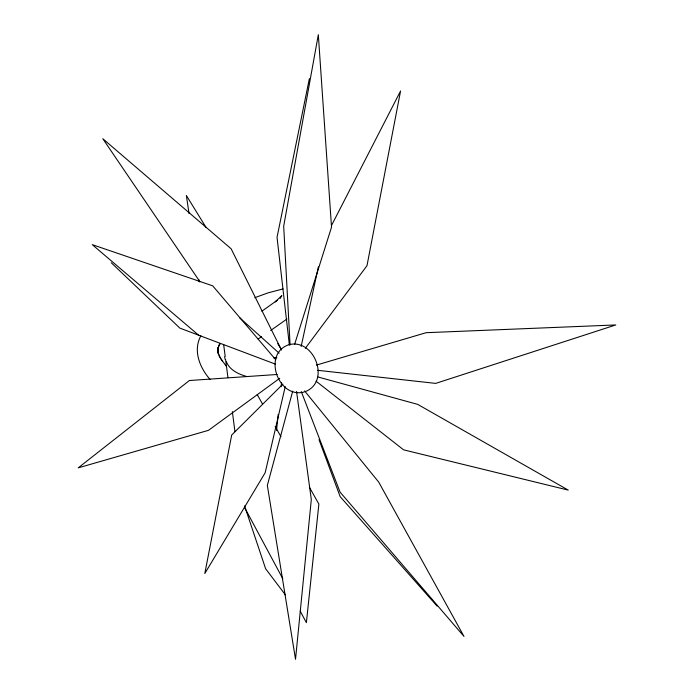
<?xml version="1.0" encoding="UTF-8"?>
<svg xmlns="http://www.w3.org/2000/svg" width="694" height="694" viewBox="0 0 694 694"><rect width="100%" height="100%" fill="white"/><g stroke="black" fill="none" stroke-linecap="round" stroke-linejoin="round"><path stroke-width="1.04" d="M276.524 430.401L278.216 414.387M281.148 386.636L281.591 382.359M218.168 347.451L217.76 351.971L217.682 349.325L218.671 354.886L217.907 352.387L220.44 358.069M309.368 78.622L277.036 237.322L289.363 345.039M301.179 346.401L318.373 266.834M285.251 386.619L265.16 472.753L204.808 573.513L231.692 435.034L282.9 384.12M218.116 347.416L217.708 349.134L219.807 343.886L218.549 346.185L220.18 343.625M292.721 391.095L267.337 485.401L295.523 659.3L311.311 499.498L296.546 391.399M294.594 344.424L331.524 227.155L318.32 34.7L283.69 226.175L290.075 344.996M280.194 298.481L281.816 295.609L275.24 301.907L277.184 300.302L261.924 311.181M200.896 335.775C192.724 350.47 199.811 367.933 210.143 379.505M331.628 225.255L400.577 90.983L366.979 265.724L305.334 348.275M286.934 319.023L270.703 330.457M279.743 378.273L208.469 430.332L78.214 467.869L189.393 380.529L277.184 374.474M258.142 339.036L261.482 336.711M305.542 391.529C330.899 381.336 314.252 337.848 288.704 344.771C262.254 353.767 278.042 399.059 304.224 391.997M254.837 297.683L268.153 292.833L283.039 288.921M316.325 365.105L426.133 332.695L615.786 324.948L435.702 383.392L317.713 370.31M273.809 357.913L276.923 357.818M317.999 376.981L417.701 404.376L568.239 490.111L403.578 449.825L316.048 381.206M246.474 376.426C238.458 374.161 229.653 370.076 226.374 361.808M111.24 262.74L179.867 328.123L275.362 364.107M199.091 335.592L92.25 244.644L212.694 285.841L275.778 359.787M239.404 317.531L279.109 353.185M437.151 606.122L340.181 496.678L319.006 439.649M304.571 390.904L378.69 482.078L463.982 636.407L340.069 492.107L301.283 391.572M285.364 594.836L265.611 568.716L244.574 505.883M226.218 366.172L220.935 358.841M199.889 281.703L102.799 138.713L231.111 248.747L281.504 350.045M219.07 355.927L222.306 360.967M206.118 227.528L186.356 195.491L189.054 213.587M277.765 343.643L281.139 349.125M257.24 394.617L262.532 404.003M275.18 426.472L280.949 436.717M309.359 487.179L318.876 504.078L306.384 622.648L300.233 611.188M244.852 508.008L282.796 578.709M224.604 356.803L225.16 359.431M198.944 279.777L199.265 281.911M223.685 344.797L225.194 356.447M225.611 359.622L227.944 377.631M232.343 411.568L234.954 431.694"/></g></svg>
